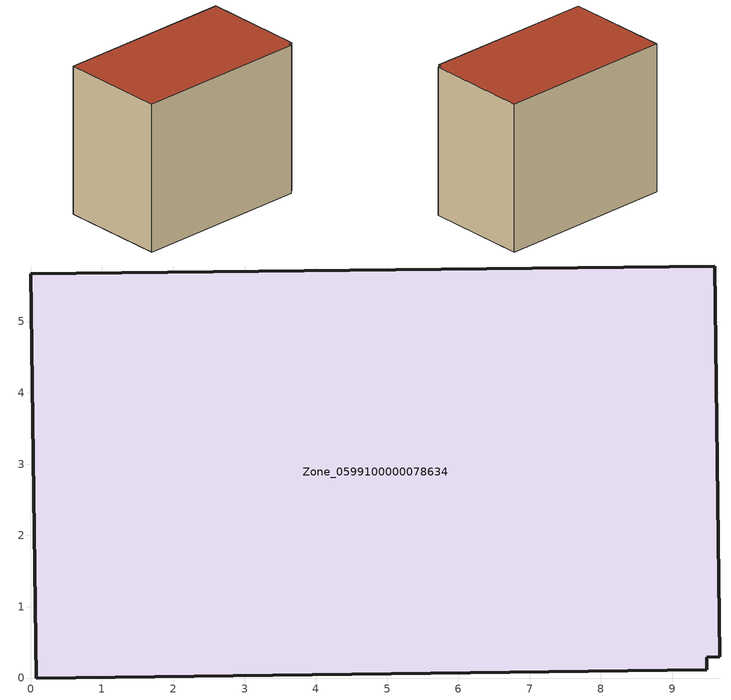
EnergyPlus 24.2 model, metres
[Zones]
Zone_0599100000078634
 floor ground (C_G): 9.67,0.3 9.49,0.29 9.48,0.12 0.08,0 0,5.67 9.6,5.78 z0
 wall outside (C_F): 9.67,0.3 9.6,5.78 0,5.67 0.08,0 9.48,0.12 9.49,0.29 9.67,0.3 z0:8.18
 roof outside (C_R): 9.49,0.29 9.67,0.3 9.6,5.78 0,5.67 0.08,0 9.48,0.12 z8.18
[BUILDING]
Pand.0599100000078634: North Axis=0; Terrain=City; Loads Convergence Tolerance Value=0.04; Temperature Convergence Tolerance Value=0.4; Solar Distribution=FullExterior; Maximum Number of Warmup Days=25; Minimum Number of Warmup Days=1
[Site:Location]
Rotterdam.The.Hague.AP_ZH_NLD Design_Conditions: Latitude=51.96; Longitude=4.45; Time Zone=1; Elevation=-4.5
[SITE:GROUNDTEMPERATURE:BUILDINGSURFACE]
18, 18, 18, 18, 18, 18, 18, 18, 18, 18, 18, 18
[MATERIAL] Thermal Absorptance=0.9; Solar Absorptance=0.7; Visible Absorptance=0.7
Name | Roughness | Thickness | Conductivity | Density | Specific Heat
G.TC.1975-1991 | MediumSmooth | 0.15 | 0.288461 | 540 | 1210
F.TC.1975-1991 | Rough | 0.3 | 0.230769 | 1920 | 840
R.TC.1975-1991 | MediumRough | 0.2 | 0.153846 | 1500 | 1000
[CONSTRUCTION]
C_G: G.TC.1975-1991
C_F: F.TC.1975-1991
C_R: R.TC.1975-1991
[ZONE]
Zone_0599100000078634: Type=1; Multiplier=1; Ceiling Height=Autocalculate; Volume=Autocalculate; Floor Area=autocalculate; Part of Total Floor Area=Yes
[ZONEINFILTRATION:DESIGNFLOWRATE]
Infil_Zone_0599100000078634: Zone or ZoneList or Space or SpaceList=Zone_0599100000078634; Schedule=AlwaysOn; Design Flow Rate Calculation Method=Flow/Area; Flow Rate per Floor Area=0.003; Constant Term Coefficient=1; Temperature Term Coefficient=0; Velocity Term Coefficient=0; Velocity Squared Term Coefficient=0
[HVACTEMPLATE:ZONE:IDEALLOADSAIRSYSTEM]
Zone_0599100000078634: Maximum Heating Supply Air Temperature=50; Minimum Cooling Supply Air Temperature=13; Maximum Heating Supply Air Humidity Ratio=0.0156; Minimum Cooling Supply Air Humidity Ratio=0.0077; Heating Limit=NoLimit; Cooling Limit=NoLimit; Dehumidification Control Type=ConstantSensibleHeatRatio; Cooling Sensible Heat Ratio=0.7; Dehumidification Setpoint=60; Humidification Control Type=None; Humidification Setpoint=30; Outdoor Air Method=None; Outdoor Air Flow Rate per Person=0.00944; Outdoor Air Flow Rate per Zone Floor Area=0; Outdoor Air Flow Rate per Zone=0; Demand Controlled Ventilation Type=None; Outdoor Air Economizer Type=NoEconomizer; Heat Recovery Type=None; Sensible Heat Recovery Effectiveness=0.7; Latent Heat Recovery Effectiveness=0.65
[ZONECONTROL:THERMOSTAT]
ThermostatControl_Zone_0599100000078634: Zone or ZoneList=Zone_0599100000078634; Control Type Schedule=DualSetpointControlType; Control 1=Thermostat_Zone_0599100000078634; Temperature Difference Between Cutout And Setpoint=0
[THERMOSTATSETPOINT:DUALSETPOINT]
Thermostat_Zone_0599100000078634: Heating Setpoint Temperature Schedule=HeatingSetpoint_Zone_0599100000078634; Cooling Setpoint Temperature Schedule=CoolingSetpoint_Zone_0599100000078634
[SCHEDULE:COMPACT]
HeatingSetpoint_Zone_0599100000078634: Through: 12/31, For: AllDays, Until: 24:00, 21
CoolingSetpoint_Zone_0599100000078634: Through: 12/31, For: AllDays, Until: 24:00, 24
DualSetpointControlType: Through: 12/31, For: AllDays, Until: 24:00, 4
AlwaysOn: Through: 12/31, For: AllDays, Until: 24:00, 1
